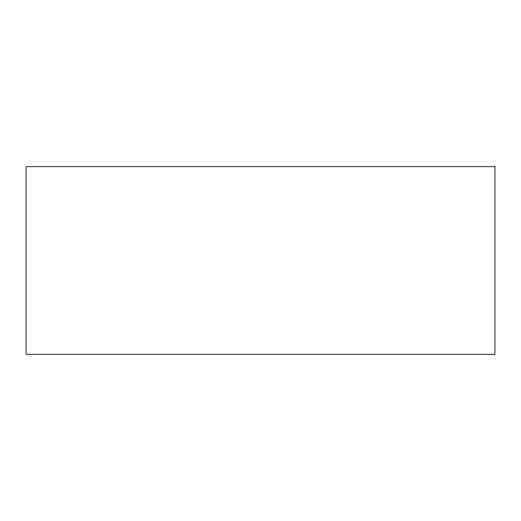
<?xml version="1.0" encoding="UTF-8"?>
<svg xmlns="http://www.w3.org/2000/svg" width="521" height="521" viewBox="0 0 521 521"><rect width="100%" height="100%" fill="white"/><g stroke="black" fill="none" stroke-linecap="round" stroke-linejoin="round"><path stroke-width="0.78" d="M494.95 166.72L26.05 166.72L26.05 354.28L494.95 354.28L494.95 166.72"/></g></svg>
